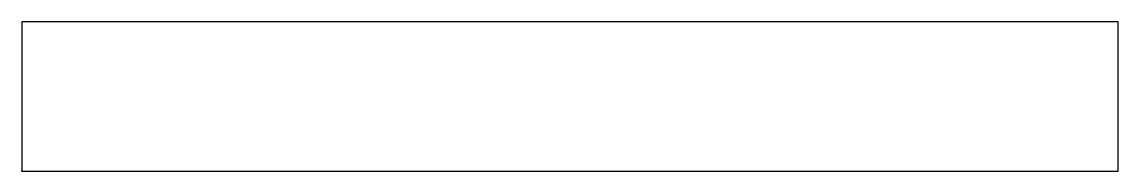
# Model space of a CAD drawing. Header units: centimetres. Extents: x 0 to 73.6, y 0 to 10.
import ezdxf

# ---------------------------------------------------------------- set-up
doc = ezdxf.new("R2010")
doc.units = ezdxf.units.CM
doc.header["$MEASUREMENT"] = 0
doc.layers.add('white zebra v1_Sketch1', color=7, linetype='Continuous')

msp = doc.modelspace()

# ---------------------------------------------------------------- linework, layer by layer
at = {"layer": 'white zebra v1_Sketch1'}
for p, q in [((73.6, 10), (0, 10)), ((0, 10), (0, 0)), ((73.6, 0), (73.6, 10)), ((0, 0), (73.6, 0))]:
    msp.add_line(p, q, dxfattribs=at)
msp.add_point((0, 0), dxfattribs=at)

doc.saveas('drawing.dxf')
